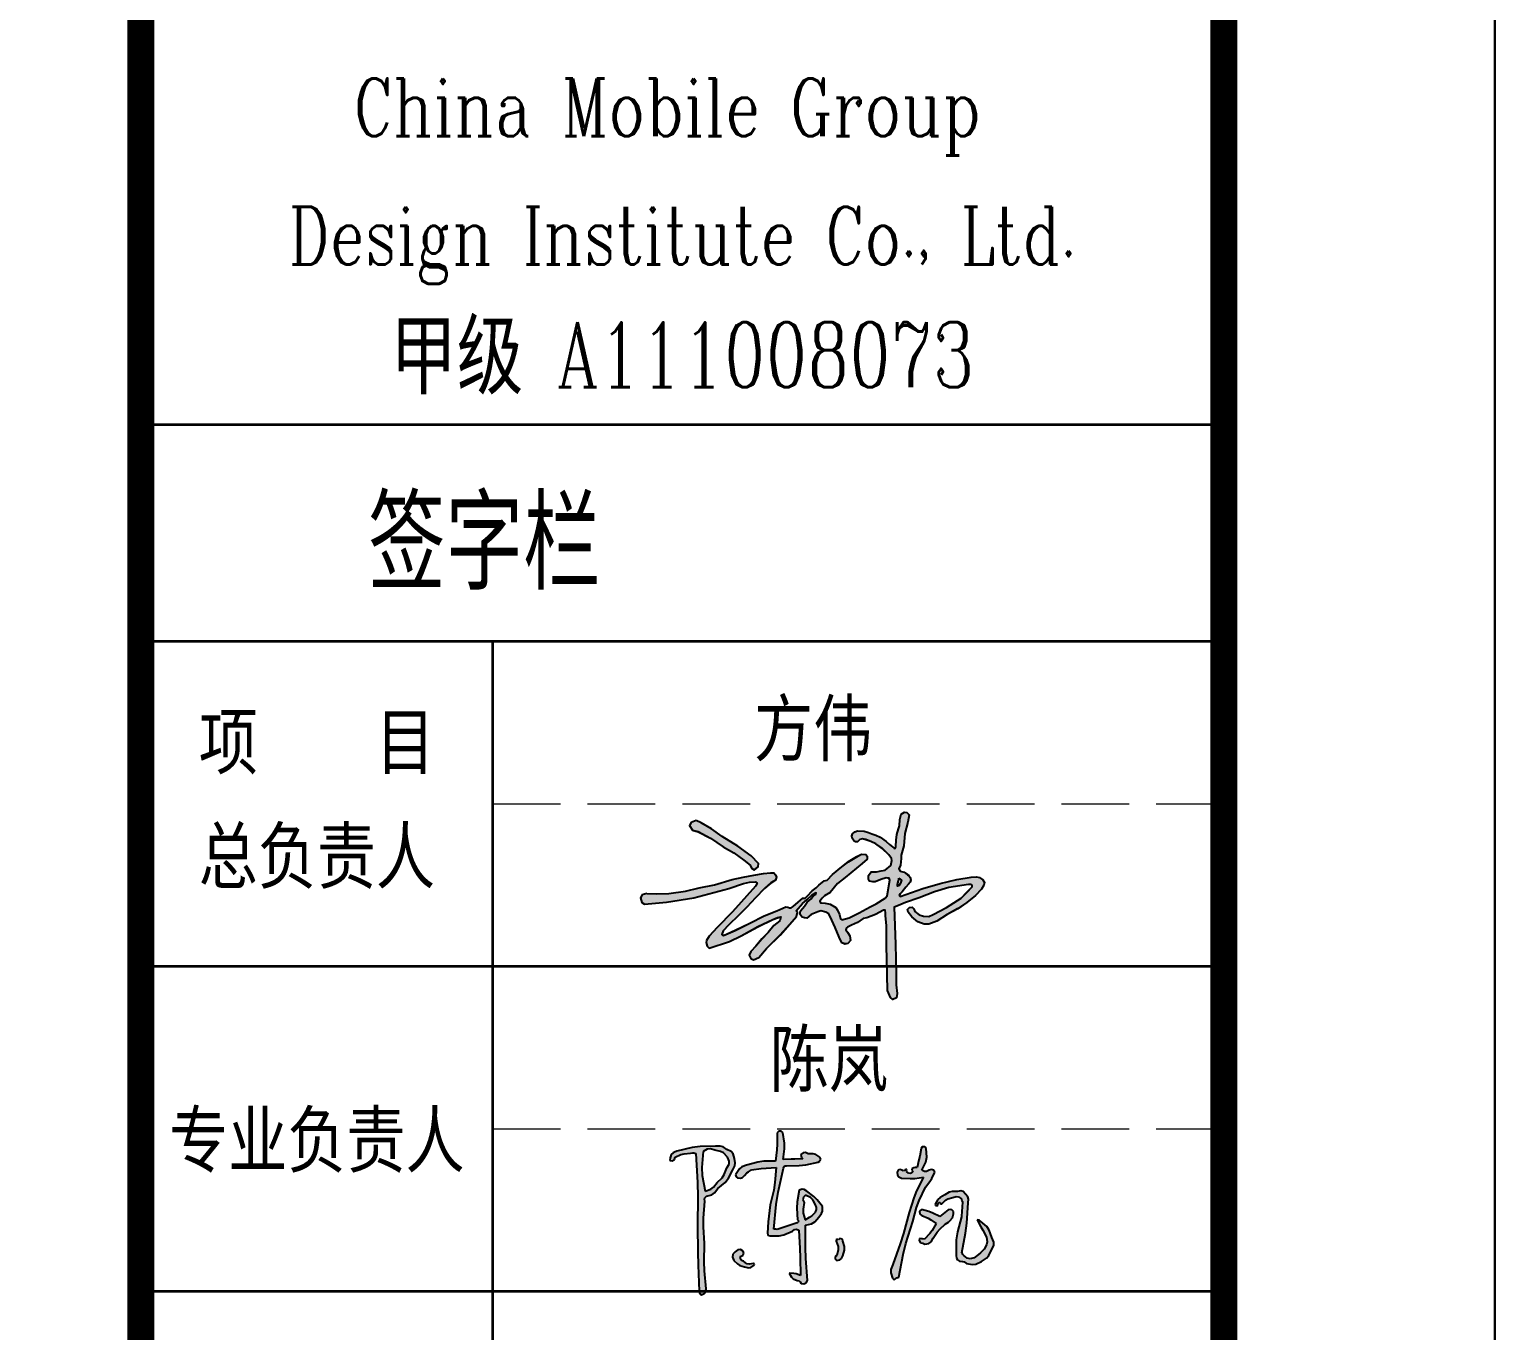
# Model space of a CAD drawing. Extents: x 1109697 to 1467097, y -139975 to 53891.
# Drawn here: x 1356585 to 1361997, y -54563 to -49757 of the extents above; entities that cross this region are included whole.
import ezdxf
from ezdxf.enums import TextEntityAlignment as Align

# ---------------------------------------------------------------- set-up
doc = ezdxf.new("R2010")
doc.units = 0
doc.header["$LTSCALE"] = 1000
doc.header["$MEASUREMENT"] = 0
doc.linetypes.add('DASH', pattern=[0.35, 0.25, -0.1])
for name, color, linetype in [('A-ANNO-TEXT', 7, 'Continuous'), ('PUB_TEXT', 7, 'Continuous'), ('PUB_TITLE', 4, 'Continuous')]:
    doc.layers.add(name, color=color, linetype=linetype)
doc.layers.add('不打印线', color=254, linetype='DASH', lineweight=0, plot=False)
doc.layers.add('图框', color=4, linetype='Continuous', lineweight=35)
doc.styles.add('-黑体', font='simhei.ttf', dxfattribs={"width": 0.8})
doc.styles.add('TK', font='complex_.ttf', dxfattribs={"width": 0.75, "bigfont": 'china'})

# ---------------------------------------------------------------- blocks, each defined once
blk = doc.blocks.new('陈岚')
h = blk.add_hatch(color=256)
h.paths.add_polyline_path([(-3.976, 1.115), (-3.926, 1.233), (-3.919, 1.31), (-3.948, 1.435), (-3.991, 1.559), (-4.054, 1.625), (-4.177, 1.671), (-4.289, 1.741), (-4.366, 1.759), (-4.497, 1.747), (-4.936, 1.709), (-5.158, 1.666), (-5.58, 1.539), (-5.645, 1.504), (-5.677, 1.483), (-5.733, 1.435), (-5.745, 1.368), (-5.75, 1.335), (-5.761, 1.268), (-5.692, 1.257), (-5.632, 1.297), (-5.615, 1.365), (-5.457, 1.448), (-5.368, 1.477), (-5.191, 1.504), (-5.132, 1.517), (-5.098, 1.517), (-5.039, 1.504), (-4.944, 0.696), (-4.909, 0.289), (-4.865, -0.524), (-4.806, -1.258), (-4.774, -1.625), (-4.705, -2.358), (-4.696, -2.405), (-4.677, -2.431), (-4.636, -2.455), (-4.56, -2.411), (-4.525, -2.361), (-4.511, -2.274), (-4.592, -1.773), (-4.617, -1.518), (-4.636, -1.01), (-4.7, -0.536), (-4.714, -0.294), (-4.705, 0.185), (-4.718, 0.24), (-4.708, 0.281), (-4.67, 0.324), (-4.522, 0.374), (-4.447, 0.431), (-4.358, 0.56), (-4.165, 0.748), (-4.083, 0.868)])
h.paths.add_polyline_path([(-4.848, 1.127), (-4.837, 1.574), (-4.728, 1.649), (-4.639, 1.664), (-4.511, 1.629), (-4.35, 1.61), (-4.263, 1.571), (-4.143, 1.463), (-4.09, 1.352), (-4.09, 1.267), (-4.143, 1.157), (-4.205, 0.968), (-4.259, 0.874), (-4.393, 0.726), (-4.486, 0.589), (-4.56, 0.528), (-4.712, 0.462), (-4.822, 0.896)], flags=16)
h.paths.add_polyline_path([(-2.535, 1.294), (-2.511, 1.314), (-2.469, 1.324), (-2.114, 1.348), (-1.935, 1.379), (-1.593, 1.477), (-1.541, 1.508), (-1.524, 1.569), (-1.552, 1.622), (-1.671, 1.689), (-1.749, 1.707), (-1.885, 1.699), (-1.966, 1.724), (-2.025, 1.714), (-2.093, 1.664), (-2.081, 1.611), (-2.065, 1.583), (-2.024, 1.546), (-2.246, 1.523), (-2.357, 1.512), (-2.58, 1.49), (-2.557, 1.793), (-2.569, 1.951), (-2.635, 2.248), (-2.684, 2.285), (-2.751, 2.276), (-2.788, 2.227), (-2.769, 1.911), (-2.769, 1.751), (-2.788, 1.435), (-3.119, 1.408), (-3.286, 1.373), (-3.601, 1.268), (-3.728, 1.211), (-3.79, 1.154), (-3.858, 1.032), (-3.885, 0.982), (-3.871, 0.924), (-3.823, 0.893), (-3.741, 0.891), (-3.689, 0.914), (-3.635, 0.976), (-3.571, 1.054), (-3.532, 1.088), (-3.448, 1.143), (-3.175, 1.2), (-3.037, 1.223), (-2.76, 1.254), (-2.766, 0.83), (-2.786, 0.617), (-2.858, 0.199), (-2.884, -0.123), (-2.889, -0.285), (-2.885, -0.607), (-2.879, -0.646), (-2.855, -0.67), (-2.816, -0.677), (-2.557, -0.658), (-2.422, -0.62), (-2.191, -0.503), (-2.139, -0.451), (-2.078, -0.439), (-2.01, -0.468), (-1.956, -0.974), (-1.931, -1.226), (-1.885, -1.732), (-2.008, -1.695), (-2.076, -1.686), (-2.205, -1.691), (-2.138, -1.794), (-2.082, -1.84), (-1.968, -1.885), (-1.916, -1.891), (-1.885, -1.91), (-1.857, -1.955), (-1.777, -1.964), (-1.717, -1.934), (-1.677, -1.864), (-1.764, -1.248), (-1.795, -0.937), (-1.83, -0.315), (-1.664, -0.264), (-1.58, -0.204), (-1.475, -0.065), (-1.402, 0.039), (-1.38, 0.113), (-1.385, 0.24), (-1.554, 0.423), (-1.651, 0.505), (-1.857, 0.643), (-1.932, 0.686), (-1.993, 0.69), (-2.073, 0.657), (-2.11, 0.326), (-2.108, 0.154), (-2.066, -0.177), (-2.041, -0.199), (-2.044, -0.242), (-2.073, -0.26), (-2.292, -0.349), (-2.402, -0.393), (-2.621, -0.482), (-2.66, -0.482), (-2.68, -0.482), (-2.719, -0.482), (-2.692, 0.215), (-2.659, 0.565), (-2.552, 1.254)])
h.paths.add_polyline_path([(-1.941, 0.469), (-1.885, 0.532), (-1.743, 0.469), (-1.674, 0.408), (-1.593, 0.275), (-1.552, 0.205), (-1.548, 0.148), (-1.579, 0.073), (-1.677, -0.035), (-1.735, -0.084), (-1.857, -0.163), (-1.919, 0.023), (-1.932, 0.129), (-1.913, 0.324), (-1.95, 0.399)], flags=16)
h.paths.add_polyline_path([(-3.594, -1.302), (-3.537, -1.275), (-3.514, -1.213), (-3.538, -1.156), (-3.618, -1.115), (-3.694, -1.124), (-3.761, -1.184), (-3.823, -1.259), (-3.83, -1.342), (-3.781, -1.427), (-3.674, -1.52), (-3.606, -1.557), (-3.469, -1.594), (-3.363, -1.615), (-3.29, -1.598), (-3.205, -1.531), (-3.196, -1.51), (-3.21, -1.486), (-3.233, -1.482), (-3.342, -1.511), (-3.418, -1.498), (-3.51, -1.434), (-3.571, -1.418), (-3.606, -1.363)], flags=17)
h.paths.add_polyline_path([(-0.696, -0.847), (-0.753, -0.691), (-0.773, -0.641), (-0.846, -0.625), (-0.885, -0.663), (-0.913, -0.652), (-0.946, -0.674), (-0.947, -0.704), (-0.883, -0.854), (-0.872, -0.947), (-0.899, -1.107), (-0.941, -1.144), (-0.937, -1.214), (-0.892, -1.246), (-0.81, -1.223), (-0.766, -1.185), (-0.732, -1.107), (-0.691, -0.946)])
h.paths.add_polyline_path([(1.706, 1.407), (1.664, 1.458), (1.608, 1.473), (1.546, 1.449), (1.473, 1.41), (1.414, 1.408), (1.338, 1.442), (1.432, 1.67), (1.451, 1.808), (1.421, 2.053), (1.383, 2.097), (1.309, 2.094), (1.275, 2.046), (1.254, 1.828), (1.239, 1.72), (1.199, 1.504), (1.141, 1.498), (1.112, 1.489), (1.06, 1.463), (1.06, 1.422), (1.067, 1.4), (1.088, 1.365), (1.028, 1.325), (0.964, 1.328), (0.907, 1.372), (0.92, 1.398), (0.901, 1.433), (0.872, 1.435), (0.859, 1.4), (0.813, 1.386), (0.782, 1.407), (0.721, 1.417), (0.672, 1.393), (0.643, 1.338), (0.663, 1.255), (0.704, 1.209), (0.782, 1.178), (1.028, 1.18), (1.153, 1.194), (1.393, 1.247), (1.226, 0.851), (1.158, 0.644), (1.053, 0.226), (0.931, -0.374), (0.858, -0.672), (0.685, -1.26), (0.643, -1.41), (0.648, -1.504), (0.706, -1.649), (0.722, -1.669), (0.732, -1.678), (0.754, -1.691), (0.799, -1.65), (0.825, -1.633), (0.879, -1.607), (0.96, -0.968), (1.021, -0.649), (1.178, -0.024), (1.253, 0.381), (1.313, 0.582), (1.47, 0.963), (1.58, 1.131), (1.628, 1.222)])
h.paths.add_polyline_path([(2.216, 0.069), (2.283, 0.157), (2.298, 0.228), (2.301, 0.265), (2.296, 0.337), (2.247, 0.376), (2.205, 0.386), (2.144, 0.372), (2.055, 0.292), (2.01, 0.251), (1.921, 0.171), (1.717, 0.254), (1.61, 0.286), (1.393, 0.33), (1.348, 0.281), (1.362, 0.196), (1.421, 0.164), (1.595, 0.099), (1.679, 0.058), (1.838, -0.038), (1.738, -0.234), (1.675, -0.328), (1.532, -0.496), (1.477, -0.494), (1.449, -0.491), (1.393, -0.482), (1.384, -0.547), (1.426, -0.604), (1.491, -0.614), (1.516, -0.623), (1.528, -0.627), (1.553, -0.635), (1.664, -0.607), (1.725, -0.557), (1.775, -0.454), (1.88, -0.274), (1.944, -0.188), (2.088, -0.038), (2.176, 0.029)])
h.paths.add_polyline_path([(2.602, 0.844), (2.54, 0.912), (2.466, 0.93), (2.38, 0.9), (2.23, 0.897), (2.147, 0.869), (2.026, 0.782), (1.898, 0.701), (1.84, 0.638), (1.769, 0.504), (1.783, 0.474), (1.828, 0.466), (1.852, 0.49), (1.841, 0.524), (1.872, 0.563), (1.907, 0.56), (1.911, 0.538), (1.935, 0.523), (1.956, 0.532), (2.054, 0.636), (2.12, 0.679), (2.255, 0.726), (2.346, 0.761), (2.416, 0.753), (2.498, 0.699), (2.505, 0.668), (2.513, 0.653), (2.533, 0.629), (2.533, 0.457), (2.533, 0.371), (2.533, 0.199), (2.446, -0.233), (2.429, -0.459), (2.449, -0.899), (2.463, -0.973), (2.494, -1.015), (2.56, -1.052), (2.641, -1.054), (2.685, -1.066), (2.755, -1.107), (2.924, -1.123), (3.021, -1.103), (3.172, -1.024), (3.309, -0.916), (3.368, -0.838), (3.436, -0.677), (3.488, -0.548), (3.485, -0.453), (3.422, -0.329), (3.336, -0.129), (3.261, -0.032), (3.088, 0.101), (3.049, 0.128), (3.024, 0.137), (2.977, 0.143), (3.094, -0.046), (3.153, -0.14), (3.269, -0.329), (3.295, -0.464), (3.285, -0.546), (3.227, -0.67), (3.13, -0.78), (3.076, -0.832), (2.963, -0.927), (2.848, -0.963), (2.765, -0.951), (2.665, -0.885), (2.639, -0.858), (2.627, -0.844), (2.602, -0.816), (2.672, -0.252), (2.69, 0.033), (2.692, 0.601), (2.702, 0.705), (2.677, 0.772)])
for p, q in [((-2.751, 2.276), (-2.788, 2.227)), ((-2.788, 2.227), (-2.769, 1.911)), ((-2.684, 2.285), (-2.751, 2.276)), ((-2.635, 2.248), (-2.684, 2.285)), ((-2.569, 1.951), (-2.635, 2.248)), ((1.309, 2.094), (1.275, 2.046)), ((1.383, 2.097), (1.309, 2.094)), ((1.421, 2.053), (1.383, 2.097)), ((-5.158, 1.666), (-5.58, 1.539)), ((-4.936, 1.709), (-5.158, 1.666)), ((-4.497, 1.747), (-4.936, 1.709)), ((-4.639, 1.664), (-4.728, 1.649)), ((-4.511, 1.629), (-4.639, 1.664)), ((-4.366, 1.759), (-4.497, 1.747)), ((-4.289, 1.741), (-4.366, 1.759)), ((-4.177, 1.671), (-4.289, 1.741)), ((-4.054, 1.625), (-4.177, 1.671)), ((-2.769, 1.751), (-2.788, 1.435)), ((-2.769, 1.911), (-2.769, 1.751)), ((-2.58, 1.49), (-2.557, 1.793)), ((-2.557, 1.793), (-2.569, 1.951)), ((-2.025, 1.714), (-2.093, 1.664)), ((-2.093, 1.664), (-2.081, 1.611)), ((-1.966, 1.724), (-2.025, 1.714)), ((-1.885, 1.699), (-1.966, 1.724)), ((-1.749, 1.707), (-1.885, 1.699)), ((-1.671, 1.689), (-1.749, 1.707)), ((-1.552, 1.622), (-1.671, 1.689)), ((1.239, 1.72), (1.199, 1.504)), ((1.254, 1.828), (1.239, 1.72)), ((1.275, 2.046), (1.254, 1.828)), ((1.338, 1.442), (1.432, 1.67)), ((1.451, 1.808), (1.421, 2.053)), ((1.432, 1.67), (1.451, 1.808)), ((-5.75, 1.335), (-5.761, 1.268)), ((-5.761, 1.268), (-5.692, 1.257)), ((-5.745, 1.368), (-5.75, 1.335)), ((-5.733, 1.435), (-5.745, 1.368)), ((-5.677, 1.483), (-5.733, 1.435)), ((-5.692, 1.257), (-5.632, 1.297)), ((-5.645, 1.504), (-5.677, 1.483)), ((-5.58, 1.539), (-5.645, 1.504)), ((-5.632, 1.297), (-5.615, 1.365)), ((-5.615, 1.365), (-5.457, 1.448)), ((-5.457, 1.448), (-5.368, 1.477)), ((-5.368, 1.477), (-5.191, 1.504)), ((-5.191, 1.504), (-5.132, 1.517)), ((-5.132, 1.517), (-5.098, 1.517)), ((-5.098, 1.517), (-5.039, 1.504)), ((-5.039, 1.504), (-4.944, 0.696)), ((-4.837, 1.574), (-4.848, 1.127)), ((-4.728, 1.649), (-4.837, 1.574)), ((-4.35, 1.61), (-4.511, 1.629)), ((-4.263, 1.571), (-4.35, 1.61)), ((-4.143, 1.463), (-4.263, 1.571)), ((-4.09, 1.352), (-4.143, 1.463)), ((-4.143, 1.157), (-4.09, 1.267)), ((-4.09, 1.267), (-4.09, 1.352)), ((-3.991, 1.559), (-4.054, 1.625)), ((-3.948, 1.435), (-3.991, 1.559)), ((-3.919, 1.31), (-3.948, 1.435)), ((-3.926, 1.233), (-3.919, 1.31)), ((-3.601, 1.268), (-3.728, 1.211)), ((-3.286, 1.373), (-3.601, 1.268)), ((-3.119, 1.408), (-3.286, 1.373)), ((-2.788, 1.435), (-3.119, 1.408)), ((-3.037, 1.223), (-2.76, 1.254)), ((-2.76, 1.254), (-2.766, 0.83)), ((-2.659, 0.565), (-2.552, 1.254)), ((-2.357, 1.512), (-2.58, 1.49)), ((-2.552, 1.254), (-2.535, 1.294)), ((-2.535, 1.294), (-2.511, 1.314)), ((-2.511, 1.314), (-2.469, 1.324)), ((-2.469, 1.324), (-2.114, 1.348)), ((-2.246, 1.523), (-2.357, 1.512)), ((-2.024, 1.546), (-2.246, 1.523)), ((-2.114, 1.348), (-1.935, 1.379)), ((-2.081, 1.611), (-2.065, 1.583)), ((-2.065, 1.583), (-2.024, 1.546)), ((-1.935, 1.379), (-1.593, 1.477)), ((-1.593, 1.477), (-1.541, 1.508)), ((-1.524, 1.569), (-1.552, 1.622)), ((-1.541, 1.508), (-1.524, 1.569)), ((0.672, 1.393), (0.643, 1.338)), ((0.643, 1.338), (0.663, 1.255)), ((0.663, 1.255), (0.704, 1.209)), ((0.721, 1.417), (0.672, 1.393)), ((0.782, 1.407), (0.721, 1.417)), ((0.813, 1.386), (0.782, 1.407)), ((0.859, 1.4), (0.813, 1.386)), ((0.872, 1.435), (0.859, 1.4)), ((0.901, 1.433), (0.872, 1.435)), ((0.92, 1.398), (0.901, 1.433)), ((0.907, 1.372), (0.92, 1.398)), ((0.964, 1.328), (0.907, 1.372)), ((1.028, 1.325), (0.964, 1.328)), ((1.088, 1.365), (1.028, 1.325)), ((1.112, 1.489), (1.06, 1.463)), ((1.06, 1.463), (1.06, 1.422)), ((1.06, 1.422), (1.067, 1.4)), ((1.067, 1.4), (1.088, 1.365)), ((1.141, 1.498), (1.112, 1.489)), ((1.199, 1.504), (1.141, 1.498)), ((1.153, 1.194), (1.393, 1.247)), ((1.393, 1.247), (1.226, 0.851)), ((1.414, 1.408), (1.338, 1.442)), ((1.473, 1.41), (1.414, 1.408)), ((1.546, 1.449), (1.473, 1.41)), ((1.608, 1.473), (1.546, 1.449)), ((1.664, 1.458), (1.608, 1.473)), ((1.628, 1.222), (1.706, 1.407)), ((1.706, 1.407), (1.664, 1.458)), ((-4.848, 1.127), (-4.822, 0.896)), ((-4.822, 0.896), (-4.712, 0.462)), ((-4.393, 0.726), (-4.259, 0.874)), ((-4.259, 0.874), (-4.205, 0.968)), ((-4.205, 0.968), (-4.143, 1.157)), ((-4.165, 0.748), (-4.083, 0.868)), ((-4.083, 0.868), (-3.976, 1.115)), ((-3.976, 1.115), (-3.926, 1.233)), ((-3.858, 1.032), (-3.885, 0.982)), ((-3.885, 0.982), (-3.871, 0.924)), ((-3.871, 0.924), (-3.823, 0.893)), ((-3.79, 1.154), (-3.858, 1.032)), ((-3.823, 0.893), (-3.741, 0.891)), ((-3.728, 1.211), (-3.79, 1.154)), ((-3.741, 0.891), (-3.689, 0.914)), ((-3.689, 0.914), (-3.635, 0.976)), ((-3.635, 0.976), (-3.571, 1.054)), ((-3.571, 1.054), (-3.532, 1.088)), ((-3.532, 1.088), (-3.448, 1.143)), ((-3.448, 1.143), (-3.175, 1.2)), ((-3.175, 1.2), (-3.037, 1.223)), ((-2.766, 0.83), (-2.786, 0.617)), ((0.704, 1.209), (0.782, 1.178)), ((0.782, 1.178), (1.028, 1.18)), ((1.028, 1.18), (1.153, 1.194)), ((1.226, 0.851), (1.158, 0.644)), ((1.313, 0.582), (1.47, 0.963)), ((1.47, 0.963), (1.58, 1.131)), ((1.58, 1.131), (1.628, 1.222)), ((2.147, 0.869), (2.026, 0.782)), ((2.23, 0.897), (2.147, 0.869)), ((2.38, 0.9), (2.23, 0.897)), ((2.466, 0.93), (2.38, 0.9)), ((2.54, 0.912), (2.466, 0.93)), ((2.602, 0.844), (2.54, 0.912)), ((2.677, 0.772), (2.602, 0.844)), ((-4.944, 0.696), (-4.909, 0.289)), ((-4.712, 0.462), (-4.56, 0.528)), ((-4.56, 0.528), (-4.486, 0.589)), ((-4.522, 0.374), (-4.447, 0.431)), ((-4.486, 0.589), (-4.393, 0.726)), ((-4.447, 0.431), (-4.358, 0.56)), ((-4.358, 0.56), (-4.165, 0.748)), ((-2.786, 0.617), (-2.858, 0.199)), ((-2.692, 0.215), (-2.659, 0.565)), ((-2.073, 0.657), (-2.11, 0.326)), ((-1.993, 0.69), (-2.073, 0.657)), ((-1.932, 0.686), (-1.993, 0.69)), ((-1.941, 0.469), (-1.95, 0.399)), ((-1.885, 0.532), (-1.941, 0.469)), ((-1.857, 0.643), (-1.932, 0.686)), ((-1.743, 0.469), (-1.885, 0.532)), ((-1.651, 0.505), (-1.857, 0.643)), ((-1.674, 0.408), (-1.743, 0.469)), ((-1.554, 0.423), (-1.651, 0.505)), ((-1.385, 0.24), (-1.554, 0.423)), ((1.158, 0.644), (1.053, 0.226)), ((1.253, 0.381), (1.313, 0.582)), ((1.84, 0.638), (1.769, 0.504)), ((1.769, 0.504), (1.783, 0.474)), ((1.783, 0.474), (1.828, 0.466)), ((1.828, 0.466), (1.852, 0.49)), ((1.898, 0.701), (1.84, 0.638)), ((1.841, 0.524), (1.872, 0.563)), ((1.852, 0.49), (1.841, 0.524)), ((1.872, 0.563), (1.907, 0.56)), ((2.026, 0.782), (1.898, 0.701)), ((1.907, 0.56), (1.911, 0.538)), ((1.911, 0.538), (1.935, 0.523)), ((1.935, 0.523), (1.956, 0.532)), ((1.956, 0.532), (2.054, 0.636)), ((2.054, 0.636), (2.12, 0.679)), ((2.12, 0.679), (2.255, 0.726)), ((2.255, 0.726), (2.346, 0.761)), ((2.346, 0.761), (2.416, 0.753)), ((2.416, 0.753), (2.498, 0.699)), ((2.498, 0.699), (2.505, 0.668)), ((2.505, 0.668), (2.513, 0.653)), ((2.513, 0.653), (2.533, 0.629)), ((2.533, 0.629), (2.533, 0.457)), ((2.533, 0.457), (2.533, 0.371)), ((2.702, 0.705), (2.677, 0.772)), ((2.69, 0.033), (2.692, 0.601)), ((2.692, 0.601), (2.702, 0.705)), ((-4.909, 0.289), (-4.865, -0.524)), ((-4.718, 0.24), (-4.708, 0.281)), ((-4.705, 0.185), (-4.718, 0.24)), ((-4.714, -0.294), (-4.705, 0.185)), ((-4.708, 0.281), (-4.67, 0.324)), ((-4.67, 0.324), (-4.522, 0.374)), ((-2.858, 0.199), (-2.884, -0.123)), ((-2.719, -0.482), (-2.692, 0.215)), ((-2.11, 0.326), (-2.108, 0.154)), ((-2.108, 0.154), (-2.066, -0.177)), ((-1.95, 0.399), (-1.913, 0.324)), ((-1.913, 0.324), (-1.932, 0.129)), ((-1.932, 0.129), (-1.919, 0.023)), ((-1.919, 0.023), (-1.857, -0.163)), ((-1.677, -0.035), (-1.579, 0.073)), ((-1.593, 0.275), (-1.674, 0.408)), ((-1.552, 0.205), (-1.593, 0.275)), ((-1.579, 0.073), (-1.548, 0.148)), ((-1.548, 0.148), (-1.552, 0.205)), ((-1.475, -0.065), (-1.402, 0.039)), ((-1.402, 0.039), (-1.38, 0.113)), ((-1.38, 0.113), (-1.385, 0.24)), ((1.053, 0.226), (0.931, -0.374)), ((1.178, -0.024), (1.253, 0.381)), ((1.393, 0.33), (1.348, 0.281)), ((1.348, 0.281), (1.362, 0.196)), ((1.362, 0.196), (1.421, 0.164)), ((1.61, 0.286), (1.393, 0.33)), ((1.421, 0.164), (1.595, 0.099)), ((1.595, 0.099), (1.679, 0.058)), ((1.717, 0.254), (1.61, 0.286)), ((1.679, 0.058), (1.838, -0.038)), ((1.921, 0.171), (1.717, 0.254)), ((2.01, 0.251), (1.921, 0.171)), ((2.055, 0.292), (2.01, 0.251)), ((2.144, 0.372), (2.055, 0.292)), ((2.088, -0.038), (2.176, 0.029)), ((2.205, 0.386), (2.144, 0.372)), ((2.176, 0.029), (2.216, 0.069)), ((2.247, 0.376), (2.205, 0.386)), ((2.216, 0.069), (2.283, 0.157)), ((2.296, 0.337), (2.247, 0.376)), ((2.283, 0.157), (2.298, 0.228)), ((2.301, 0.265), (2.296, 0.337)), ((2.298, 0.228), (2.301, 0.265)), ((2.533, 0.199), (2.446, -0.233)), ((2.533, 0.371), (2.533, 0.199)), ((2.672, -0.252), (2.69, 0.033)), ((3.024, 0.137), (2.977, 0.143)), ((2.977, 0.143), (3.094, -0.046)), ((3.049, 0.128), (3.024, 0.137)), ((3.088, 0.101), (3.049, 0.128)), ((3.261, -0.032), (3.088, 0.101)), ((-4.7, -0.536), (-4.714, -0.294)), ((-2.884, -0.123), (-2.889, -0.285)), ((-2.889, -0.285), (-2.885, -0.607)), ((-2.402, -0.393), (-2.621, -0.482)), ((-2.292, -0.349), (-2.402, -0.393)), ((-2.073, -0.26), (-2.292, -0.349)), ((-2.044, -0.242), (-2.073, -0.26)), ((-2.066, -0.177), (-2.041, -0.199)), ((-2.041, -0.199), (-2.044, -0.242)), ((-1.857, -0.163), (-1.735, -0.084)), ((-1.83, -0.315), (-1.664, -0.264)), ((-1.795, -0.937), (-1.83, -0.315)), ((-1.735, -0.084), (-1.677, -0.035)), ((-1.664, -0.264), (-1.58, -0.204)), ((-1.58, -0.204), (-1.475, -0.065)), ((0.931, -0.374), (0.858, -0.672)), ((1.021, -0.649), (1.178, -0.024)), ((1.675, -0.328), (1.532, -0.496)), ((1.738, -0.234), (1.675, -0.328)), ((1.838, -0.038), (1.738, -0.234)), ((1.775, -0.454), (1.88, -0.274)), ((1.88, -0.274), (1.944, -0.188)), ((1.944, -0.188), (2.088, -0.038)), ((2.446, -0.233), (2.429, -0.459)), ((2.602, -0.816), (2.672, -0.252)), ((3.094, -0.046), (3.153, -0.14)), ((3.153, -0.14), (3.269, -0.329)), ((3.336, -0.129), (3.261, -0.032)), ((3.269, -0.329), (3.295, -0.464)), ((3.422, -0.329), (3.336, -0.129)), ((3.485, -0.453), (3.422, -0.329)), ((-4.865, -0.524), (-4.806, -1.258)), ((-4.636, -1.01), (-4.7, -0.536)), ((-2.885, -0.607), (-2.879, -0.646)), ((-2.879, -0.646), (-2.855, -0.67)), ((-2.855, -0.67), (-2.816, -0.677)), ((-2.816, -0.677), (-2.557, -0.658)), ((-2.68, -0.482), (-2.719, -0.482)), ((-2.66, -0.482), (-2.68, -0.482)), ((-2.621, -0.482), (-2.66, -0.482)), ((-2.557, -0.658), (-2.422, -0.62)), ((-2.422, -0.62), (-2.191, -0.503)), ((-2.191, -0.503), (-2.139, -0.451)), ((-2.139, -0.451), (-2.078, -0.439)), ((-2.078, -0.439), (-2.01, -0.468)), ((-2.01, -0.468), (-1.956, -0.974)), ((-0.946, -0.674), (-0.947, -0.704)), ((-0.947, -0.704), (-0.883, -0.854)), ((-0.913, -0.652), (-0.946, -0.674)), ((-0.885, -0.663), (-0.913, -0.652)), ((-0.846, -0.625), (-0.885, -0.663)), ((-0.773, -0.641), (-0.846, -0.625)), ((-0.753, -0.691), (-0.773, -0.641)), ((-0.696, -0.847), (-0.753, -0.691)), ((0.858, -0.672), (0.685, -1.26)), ((0.96, -0.968), (1.021, -0.649)), ((1.393, -0.482), (1.384, -0.547)), ((1.384, -0.547), (1.426, -0.604)), ((1.449, -0.491), (1.393, -0.482)), ((1.426, -0.604), (1.491, -0.614)), ((1.477, -0.494), (1.449, -0.491)), ((1.532, -0.496), (1.477, -0.494)), ((1.491, -0.614), (1.516, -0.623)), ((1.516, -0.623), (1.528, -0.627)), ((1.528, -0.627), (1.553, -0.635)), ((1.553, -0.635), (1.664, -0.607)), ((1.664, -0.607), (1.725, -0.557)), ((1.725, -0.557), (1.775, -0.454)), ((2.429, -0.459), (2.449, -0.899)), ((2.627, -0.844), (2.602, -0.816)), ((3.13, -0.78), (3.076, -0.832)), ((3.227, -0.67), (3.13, -0.78)), ((3.285, -0.546), (3.227, -0.67)), ((3.295, -0.464), (3.285, -0.546)), ((3.368, -0.838), (3.436, -0.677)), ((3.436, -0.677), (3.488, -0.548)), ((3.488, -0.548), (3.485, -0.453)), ((-4.617, -1.518), (-4.636, -1.01)), ((-3.761, -1.184), (-3.823, -1.259)), ((-3.694, -1.124), (-3.761, -1.184)), ((-3.618, -1.115), (-3.694, -1.124)), ((-3.538, -1.156), (-3.618, -1.115)), ((-3.514, -1.213), (-3.538, -1.156)), ((-3.537, -1.275), (-3.514, -1.213)), ((-1.956, -0.974), (-1.931, -1.226)), ((-1.931, -1.226), (-1.885, -1.732)), ((-1.764, -1.248), (-1.795, -0.937)), ((-0.899, -1.107), (-0.941, -1.144)), ((-0.941, -1.144), (-0.937, -1.214)), ((-0.937, -1.214), (-0.892, -1.246)), ((-0.872, -0.947), (-0.899, -1.107)), ((-0.892, -1.246), (-0.81, -1.223)), ((-0.883, -0.854), (-0.872, -0.947)), ((-0.81, -1.223), (-0.766, -1.185)), ((-0.766, -1.185), (-0.732, -1.107)), ((-0.732, -1.107), (-0.691, -0.946)), ((-0.691, -0.946), (-0.696, -0.847)), ((0.879, -1.607), (0.96, -0.968)), ((2.449, -0.899), (2.463, -0.973)), ((2.463, -0.973), (2.494, -1.015)), ((2.494, -1.015), (2.56, -1.052)), ((2.56, -1.052), (2.641, -1.054)), ((2.639, -0.858), (2.627, -0.844)), ((2.665, -0.885), (2.639, -0.858)), ((2.641, -1.054), (2.685, -1.066)), ((2.765, -0.951), (2.665, -0.885)), ((2.685, -1.066), (2.755, -1.107)), ((2.755, -1.107), (2.924, -1.123)), ((2.848, -0.963), (2.765, -0.951)), ((2.963, -0.927), (2.848, -0.963)), ((2.924, -1.123), (3.021, -1.103)), ((3.076, -0.832), (2.963, -0.927)), ((3.021, -1.103), (3.172, -1.024)), ((3.172, -1.024), (3.309, -0.916)), ((3.309, -0.916), (3.368, -0.838)), ((-4.806, -1.258), (-4.774, -1.625)), ((-4.774, -1.625), (-4.705, -2.358)), ((-4.592, -1.773), (-4.617, -1.518)), ((-3.823, -1.259), (-3.83, -1.342)), ((-3.83, -1.342), (-3.781, -1.427)), ((-3.781, -1.427), (-3.674, -1.52)), ((-3.674, -1.52), (-3.606, -1.557)), ((-3.606, -1.363), (-3.594, -1.302)), ((-3.571, -1.418), (-3.606, -1.363)), ((-3.606, -1.557), (-3.469, -1.594)), ((-3.594, -1.302), (-3.537, -1.275)), ((-3.51, -1.434), (-3.571, -1.418)), ((-3.418, -1.498), (-3.51, -1.434)), ((-3.469, -1.594), (-3.363, -1.615)), ((-3.342, -1.511), (-3.418, -1.498)), ((-3.363, -1.615), (-3.29, -1.598)), ((-3.233, -1.482), (-3.342, -1.511)), ((-3.29, -1.598), (-3.205, -1.531)), ((-3.21, -1.486), (-3.233, -1.482)), ((-3.196, -1.51), (-3.21, -1.486)), ((-3.205, -1.531), (-3.196, -1.51)), ((-1.677, -1.864), (-1.764, -1.248)), ((0.685, -1.26), (0.643, -1.41)), ((0.643, -1.41), (0.648, -1.504)), ((0.648, -1.504), (0.706, -1.649)), ((0.706, -1.649), (0.722, -1.669)), ((0.799, -1.65), (0.825, -1.633)), ((0.825, -1.633), (0.879, -1.607)), ((-4.511, -2.274), (-4.592, -1.773)), ((-2.076, -1.686), (-2.205, -1.691)), ((-2.205, -1.691), (-2.138, -1.794)), ((-2.138, -1.794), (-2.082, -1.84)), ((-2.082, -1.84), (-1.968, -1.885)), ((-2.008, -1.695), (-2.076, -1.686)), ((-1.885, -1.732), (-2.008, -1.695)), ((-1.968, -1.885), (-1.916, -1.891)), ((-1.916, -1.891), (-1.885, -1.91)), ((-1.885, -1.91), (-1.857, -1.955)), ((-1.857, -1.955), (-1.777, -1.964)), ((-1.777, -1.964), (-1.717, -1.934)), ((-1.717, -1.934), (-1.677, -1.864)), ((0.722, -1.669), (0.732, -1.678)), ((0.732, -1.678), (0.754, -1.691)), ((0.754, -1.691), (0.799, -1.65)), ((-4.705, -2.358), (-4.696, -2.405)), ((-4.696, -2.405), (-4.677, -2.431)), ((-4.677, -2.431), (-4.636, -2.455)), ((-4.636, -2.455), (-4.56, -2.411)), ((-4.56, -2.411), (-4.525, -2.361)), ((-4.525, -2.361), (-4.511, -2.274))]:
    blk.add_line(p, q)
blk = doc.blocks.new('A$C3A5648CE')
h = blk.add_hatch(color=256)
h.paths.add_polyline_path([(2173, 1518), (2137, 1531), (2106, 1542), (2064, 1554), (2004, 1559), (1979, 1548), (1957, 1529), (1950, 1510), (1954, 1489), (1974, 1463), (1986, 1457), (2003, 1455), (2024, 1478), (2050, 1484), (2080, 1476), (2127, 1459), (2172, 1438), (2232, 1396), (2293, 1337), (2318, 1303), (2321, 1283), (2310, 1237), (2258, 1194), (2223, 1188), (2180, 1178), (2165, 1180), (2129, 1180), (2104, 1146), (2104, 1112), (2113, 1094), (2145, 1086), (2166, 1088), (2218, 1107), (2269, 1124), (2295, 1119), (2302, 1103), (2278, 957), (2258, 937), (2176, 885), (2120, 856), (2018, 800), (1927, 754), (1859, 737), (1846, 745), (1836, 785), (1820, 825), (1802, 850), (1751, 880), (1706, 889), (1663, 894), (1655, 908), (1676, 935), (1700, 958), (1750, 987), (1818, 1071), (1890, 1128), (2047, 1256), (2093, 1295), (2093, 1324), (2079, 1338), (2041, 1342), (1996, 1319), (1919, 1273), (1858, 1224), (1774, 1155), (1723, 1102), (1696, 1095), (1646, 1056), (1622, 1030), (1585, 1003), (1540, 955), (1520, 935), (1499, 936), (1455, 899), (1410, 858), (1390, 847), (1375, 848), (1360, 852), (1341, 855), (1258, 819), (1143, 774), (1010, 704), (874, 639), (765, 591), (752, 602), (762, 635), (811, 688), (907, 779), (980, 854), (1062, 939), (1144, 1025), (1204, 1076), (1247, 1103), (1256, 1130), (1247, 1152), (1231, 1170), (1199, 1169), (1135, 1163), (1047, 1149), (948, 1131), (846, 1108), (682, 1059), (541, 1032), (414, 1000), (261, 979), (148, 975), (58, 980), (16, 968), (0, 938), (11, 896), (38, 880), (240, 900), (493, 938), (816, 1024), (950, 1071), (1005, 1085), (1061, 1086), (1077, 1075), (1063, 1048), (849, 810), (708, 665), (633, 584), (610, 544), (605, 528), (614, 493), (633, 475), (823, 535), (929, 588), (1084, 673), (1223, 738), (1265, 756), (1294, 763), (1285, 727), (1232, 685), (1178, 619), (1120, 559), (1065, 492), (1019, 444), (1002, 409), (1017, 379), (1044, 368), (1091, 387), (1162, 470), (1288, 596), (1377, 695), (1441, 767), (1450, 807), (1436, 820), (1497, 887), (1535, 920), (1581, 963), (1611, 981), (1621, 984), (1618, 972), (1598, 961), (1576, 930), (1538, 898), (1513, 862), (1478, 818), (1471, 787), (1493, 760), (1515, 754), (1535, 752), (1576, 785), (1637, 811), (1665, 818), (1710, 807), (1739, 790), (1766, 733), (1796, 664), (1835, 576), (1858, 525), (1886, 513), (1914, 518), (1940, 546), (1933, 589), (1912, 623), (1897, 645), (1901, 661), (1911, 668), (1948, 687), (2002, 712), (2055, 747), (2088, 754), (2171, 784), (2243, 824), (2258, 825), (2263, 802), (2262, 774), (2271, 685), (2271, 503), (2276, 228), (2279, 84), (2307, 20), (2330, 0), (2364, 17), (2370, 57), (2360, 135), (2359, 241), (2353, 512), (2343, 853), (2381, 867), (2447, 896), (2573, 940), (2715, 995), (2848, 1034), (3029, 1063), (3052, 1062), (3062, 1056), (3061, 1041), (3016, 993), (2959, 936), (2826, 849), (2701, 784), (2663, 767), (2614, 771), (2574, 783), (2534, 812), (2524, 838), (2507, 853), (2482, 850), (2465, 830), (2470, 806), (2505, 764), (2559, 718), (2620, 695), (2661, 695), (2737, 725), (2832, 785), (2930, 839), (3013, 895), (3092, 962), (3149, 1020), (3169, 1055), (3175, 1082), (3162, 1105), (3130, 1126), (3101, 1132), (3052, 1131), (2921, 1109), (2766, 1070), (2606, 1024), (2397, 950), (2389, 962), (2398, 976), (2417, 995), (2450, 1038), (2474, 1064), (2489, 1083), (2496, 1105), (2490, 1127), (2478, 1144), (2465, 1153), (2435, 1175), (2396, 1186), (2386, 1207), (2400, 1241), (2405, 1303), (2407, 1334), (2432, 1420), (2441, 1532), (2467, 1637), (2479, 1706), (2459, 1728), (2436, 1730), (2405, 1712), (2395, 1662), (2391, 1605), (2381, 1576), (2367, 1524), (2360, 1473), (2356, 1409), (2350, 1396), (2341, 1398), (2325, 1411), (2300, 1431), (2268, 1460), (2213, 1499)])
h.paths.add_polyline_path([(2384, 1120), (2410, 1102), (2399, 1074), (2384, 1049), (2372, 1046), (2374, 1062), (2383, 1095), (2384, 1106)], flags=16)
h.paths.add_polyline_path([(1020, 1328), (897, 1415), (753, 1506), (656, 1576), (559, 1632), (515, 1654), (468, 1635), (453, 1607), (480, 1563), (532, 1550), (646, 1491), (764, 1410), (863, 1355), (955, 1287), (1011, 1242), (1024, 1213), (1049, 1196), (1086, 1224), (1088, 1256)], flags=17)
for points in [[(58, 980), (148, 975), (261, 979), (414, 1000), (541, 1032), (682, 1059), (846, 1108), (948, 1131), (1047, 1149), (1135, 1163), (1199, 1169), (1231, 1170), (1247, 1152), (1256, 1130), (1247, 1103), (1204, 1076), (1144, 1025), (1062, 939), (980, 854), (907, 779), (811, 688), (762, 635), (752, 602), (765, 591), (874, 639), (1010, 704), (1143, 774), (1258, 819), (1341, 855), (1360, 852), (1375, 848), (1390, 847), (1410, 858), (1455, 899), (1499, 936), (1520, 935), (1540, 955), (1585, 1003), (1622, 1030), (1646, 1056), (1696, 1095), (1723, 1102), (1774, 1155), (1858, 1224), (1919, 1273), (1996, 1319), (2041, 1342), (2079, 1338), (2093, 1324), (2093, 1295), (2047, 1256), (1890, 1128), (1818, 1071), (1750, 987), (1700, 958), (1676, 935), (1655, 908), (1663, 894), (1706, 889), (1751, 880), (1802, 850), (1820, 825), (1836, 785), (1846, 745), (1859, 737), (1927, 754), (2018, 800), (2120, 856), (2176, 885), (2258, 937), (2278, 957), (2302, 1103), (2295, 1119), (2269, 1124), (2218, 1107), (2166, 1088), (2145, 1086), (2113, 1094), (2104, 1112), (2104, 1146), (2129, 1180), (2165, 1180), (2180, 1178), (2223, 1188), (2258, 1194), (2310, 1237), (2321, 1283), (2318, 1303), (2293, 1337), (2232, 1396), (2172, 1438), (2127, 1459), (2080, 1476), (2050, 1484), (2024, 1478), (2003, 1455), (1986, 1457), (1974, 1463), (1954, 1489), (1950, 1510), (1957, 1529), (1979, 1548), (2004, 1559), (2064, 1554), (2106, 1542), (2137, 1531), (2173, 1518), (2213, 1499), (2268, 1460), (2300, 1431), (2325, 1411), (2341, 1398), (2350, 1396), (2356, 1409), (2360, 1473), (2367, 1524), (2381, 1576), (2391, 1605), (2395, 1662), (2405, 1712), (2436, 1730), (2459, 1728), (2479, 1706), (2467, 1637), (2441, 1532), (2432, 1420), (2407, 1334), (2405, 1303), (2400, 1241), (2386, 1207), (2396, 1186), (2435, 1175), (2465, 1153), (2478, 1144), (2490, 1127), (2496, 1105), (2489, 1083), (2474, 1064), (2450, 1038), (2417, 995), (2398, 976), (2389, 962), (2397, 950), (2606, 1024), (2766, 1070), (2921, 1109), (3052, 1131), (3101, 1132), (3130, 1126), (3162, 1105), (3175, 1082), (3169, 1055), (3149, 1020), (3092, 962), (3013, 895), (2930, 839), (2832, 785), (2737, 725), (2661, 695), (2620, 695), (2559, 718), (2505, 764), (2470, 806), (2465, 830), (2482, 850), (2507, 853), (2524, 838), (2534, 812), (2574, 783), (2614, 771), (2663, 767), (2701, 784), (2826, 849), (2959, 936), (3016, 993), (3061, 1041), (3062, 1056), (3052, 1062), (3029, 1063), (2848, 1034), (2715, 995), (2573, 940), (2447, 896), (2381, 867), (2343, 853), (2353, 512), (2359, 241), (2360, 135), (2370, 57), (2364, 17), (2330, 0), (2307, 20), (2279, 84), (2276, 228), (2271, 503), (2271, 685), (2262, 774), (2263, 802), (2258, 825), (2243, 824), (2171, 784), (2088, 754), (2055, 747), (2002, 712), (1948, 687), (1911, 668), (1901, 661), (1897, 645), (1912, 623), (1933, 589), (1940, 546), (1914, 518), (1886, 513), (1858, 525), (1835, 576), (1796, 664), (1766, 733), (1739, 790), (1710, 807), (1665, 818), (1637, 811), (1576, 785), (1535, 752), (1515, 754), (1493, 760), (1471, 787), (1478, 818), (1513, 862), (1538, 898), (1576, 930), (1598, 961), (1618, 972), (1621, 984), (1611, 981)], [(58, 980), (16, 968), (0, 938), (11, 896), (38, 880), (240, 900), (493, 938), (816, 1024), (950, 1071), (1005, 1085), (1061, 1086), (1077, 1075), (1063, 1048), (849, 810), (708, 665), (633, 584), (610, 544), (605, 528), (614, 493), (633, 475), (823, 535), (929, 588), (1084, 673), (1223, 738), (1265, 756), (1294, 763), (1285, 727), (1232, 685), (1178, 619), (1120, 559), (1065, 492), (1019, 444), (1002, 409), (1017, 379), (1044, 368), (1091, 387), (1162, 470), (1288, 596), (1377, 695), (1441, 767), (1450, 807), (1436, 820), (1497, 887), (1535, 920), (1581, 963), (1611, 981)], [(2384, 1120), (2410, 1102), (2399, 1074), (2384, 1049), (2372, 1046), (2374, 1062), (2383, 1095), (2384, 1106), (2384, 1120)]]:
    blk.add_lwpolyline(points)
blk.add_lwpolyline([(515, 1654), (468, 1635), (453, 1607), (480, 1563), (532, 1550), (646, 1491), (764, 1410), (863, 1355), (955, 1287), (1011, 1242), (1024, 1213), (1049, 1196), (1086, 1224), (1088, 1256), (1020, 1328), (897, 1415), (753, 1506), (656, 1576), (559, 1632)], close=True)
blk = doc.blocks.new('图签01')
at = {"layer": '不打印线', "linetype": 'DASH'}
for p, q in [((1795183, 103264.5), (1797883, 103264.5)), ((1795183, 102064.5), (1797883, 102064.5))]:
    blk.add_line(p, q, dxfattribs=at)
at = {"layer": '图框', "color": 4}
blk.add_line((1793883, 104664.5), (1797883, 104664.5), dxfattribs=at)
at = {"layer": '图框', "linetype": 'Continuous'}
for p, q in [((1793883, 103864.5), (1797883, 103864.5)), ((1795183, 97864.5), (1795183, 103864.5)), ((1793883, 102664.5), (1797883, 102664.5)), ((1793883, 101464.5), (1797883, 101464.5))]:
    blk.add_line(p, q, dxfattribs=at)
at = {"xscale": 0.3999999999999999, "yscale": 0.3999999999999999, "zscale": 0.3999999999999999}
blk.add_blockref('A$C3A5648CE', (1795728.4, 102541.4), dxfattribs=at)
at = {"layer": 'A-ANNO-TEXT', "xscale": 131.2199999999999, "yscale": 131.2199999999999, "zscale": 131.2199999999999, "rotation": 356.3976698468196}
blk.add_blockref('陈岚', (1796580.4, 101734.1, 1526.9), dxfattribs=at)
at = {"layer": '图框', "color": 4, "style": 'TK', "width": 0.75}
for s, height, p in [('China Mobile Group ', 213.333, (1795883, 105729.2)), ('Design Institute Co., Ltd.', 213.333, (1795883, 105255.8)), ('甲级 A111008073', 240, (1795883, 104802.3))]:
    blk.add_text(s, height=height, dxfattribs=at).set_placement(p, align=Align.CENTER)
at = {"layer": '图框', "style": '-黑体'}
for s, height, width, p in [('签字栏', 300, 0.7, (1794721.8, 104086.7)), ('方伟', 200, 0.8, (1796147.7, 103442.8, 1526.9)), ('陈岚', 200, 0.8, (1796205.9, 102222.2, 1526.9))]:
    blk.add_text(s, height=height, dxfattribs=dict(at, width=width)).set_placement(p)
at = {"layer": '图框', "style": '-黑体', "width": 0.8}
for s, p in [('项    目', (1794533, 103393.9)), ('总负责人', (1794533, 102972)), ('专业负责人', (1794533, 101923.9))]:
    blk.add_text(s, height=200, dxfattribs=at).set_placement(p, align=Align.CENTER)

msp = doc.modelspace()

# ---------------------------------------------------------------- linework, layer by layer
at = {"layer": 'PUB_TITLE'}
for points in [[(1277897, -74118.9), (1361997, -74118.9), (1361997, -14718.9), (1277897, -14718.9)], [(1361997, -74118.9), (1446097, -74118.9), (1446097, -14718.9), (1361997, -14718.9)]]:
    msp.add_lwpolyline(points, close=True, dxfattribs=at)
at = {"layer": 'PUB_TITLE', "const_width": 100}
msp.add_lwpolyline([(1280397, -73118.9), (1360997, -73118.9), (1360997, -15718.9), (1280397, -15718.9)], close=True, dxfattribs=at)
msp.add_lwpolyline([(1356997, -15718.9), (1356997, -73118.9)], dxfattribs=at)

# ---------------------------------------------------------------- block references
at = {"xscale": 0.3999999999999999, "yscale": 0.3999999999999999, "zscale": 0.3999999999999999}
msp.add_blockref('A$C3A5648CE', (1358842.4, -53340), dxfattribs=at)
at = {"layer": 'A-ANNO-TEXT', "xscale": 131.2199999999999, "yscale": 131.2199999999999, "zscale": 131.2199999999999, "rotation": 356.3976698468196}
msp.add_blockref('陈岚', (1359694.4, -54147.2, 1526.9), dxfattribs=at)
at = {"layer": 'PUB_TEXT'}
msp.add_blockref('图签01', (-436886, -155881.3), dxfattribs=at)

# ---------------------------------------------------------------- texts
at = {"layer": '图框', "style": '-黑体', "width": 0.8}
for s, p in [('方伟', (1359261.7, -52438.6, 1526.9)), ('陈岚', (1359319.9, -53659.2, 1526.9))]:
    msp.add_text(s, height=200, dxfattribs=at).set_placement(p)

doc.saveas('drawing.dxf')
